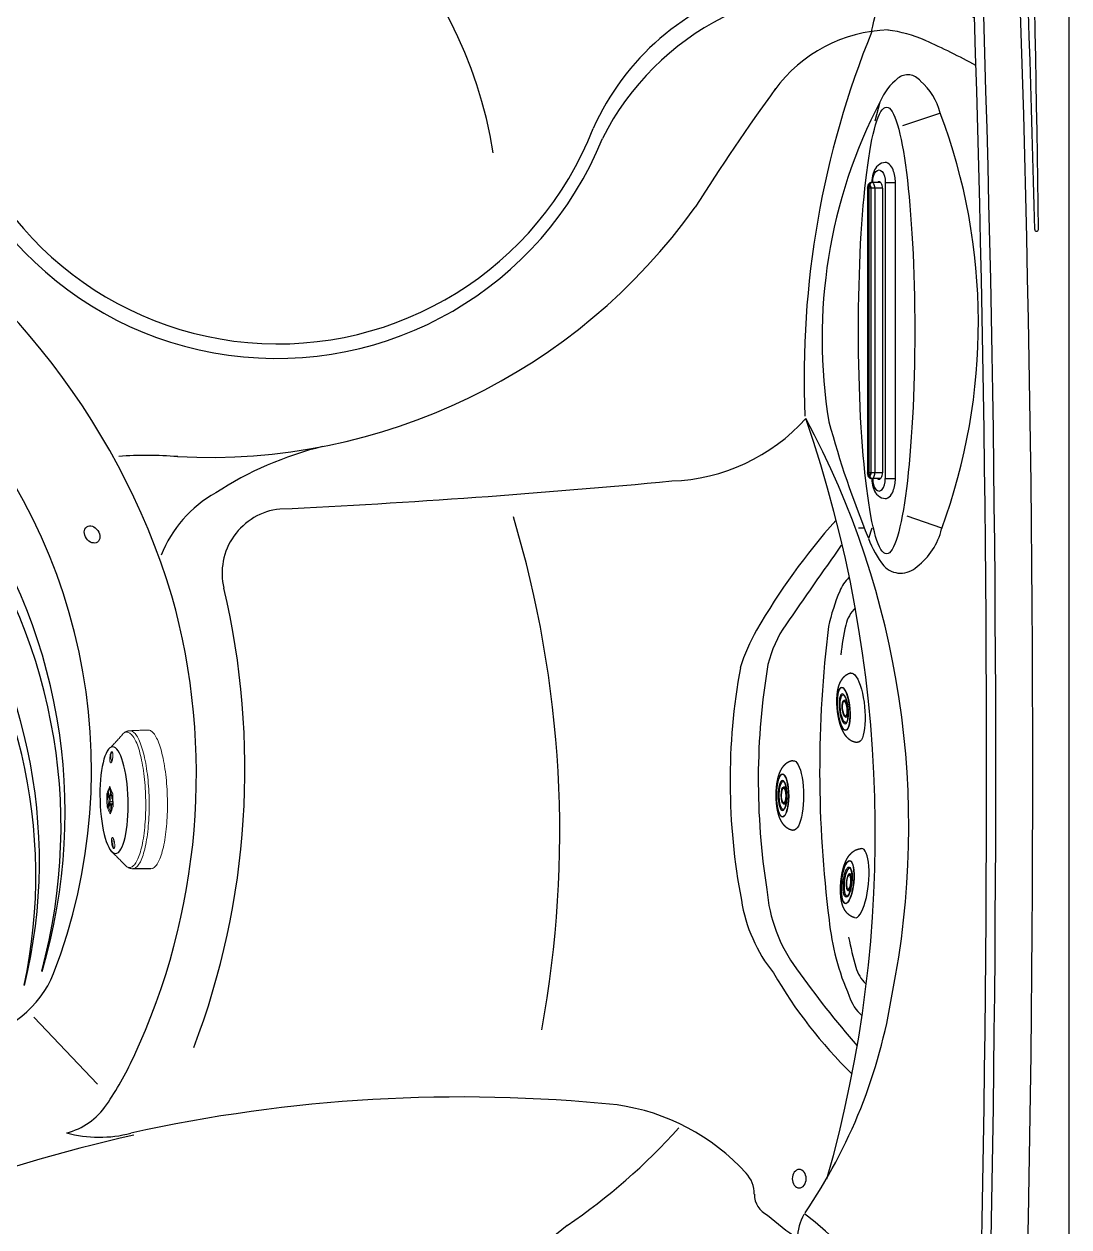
# Model space of a CAD drawing. Header units: inches. Extents: x 0 to 84, y -22 to 124.
# Drawn here: x 55.76 to 84, y 29.54 to 62.06 of the extents above; entities that cross this region are included whole.
import ezdxf

# ---------------------------------------------------------------- set-up
doc = ezdxf.new("R2010")
doc.units = ezdxf.units.IN
doc.header["$MEASUREMENT"] = 0
doc.layers.add('1', color=4, linetype='Continuous')
doc.layers.add('DIM', color=3, linetype='Continuous')

# ---------------------------------------------------------------- blocks, each defined once
blk = doc.blocks.new('MINIJET')
at = {"layer": '1', "color": 3}
for p, q in [((0.268, 0.23), (0.202, 0.23)), ((0.268, -0.23), (0.202, -0.23))]:
    blk.add_line(p, q, dxfattribs=at)
at = {"layer": '1', "color": 3, "extrusion": (2.34069e-18, 2.77556e-17, -1)}
for centre, major_axis, start_param, end_param in [((0, 0), (0, 0.94), 3.096514, 6.328264), ((0.297, 0), (0, 0.58), 1.213768, 7.496953), ((0.278, 0), (0, 0.379), 6.174551, 9.533412), ((0.268, 0), (0, 0.2), 1.213768, 7.496953)]:
    blk.add_ellipse(centre, major_axis=major_axis, ratio=0.28756, start_param=start_param, end_param=end_param, dxfattribs=at)
at = {"layer": '1', "color": 3, "extrusion": (2.34069e-18, -2.77556e-17, -1)}
for centre, major_axis, start_param, end_param in [((0.297, 0), (0, 0.58), 4.355360367553331, 10.63854567473292), ((0.268, 0), (0, 0.23), 1.213768, 7.496953)]:
    blk.add_ellipse(centre, major_axis=major_axis, ratio=0.28756, start_param=start_param, end_param=end_param, dxfattribs=at)
at = {"layer": '1', "color": 3, "extrusion": (2.34069e-18, -8.32667e-17, -1)}
blk.add_ellipse((0.297, 0), major_axis=(0, 0.407), ratio=0.28756, start_param=4.355360367553329, end_param=10.63854567473291, dxfattribs=at)
at = {"layer": '1', "color": 3}
for points, knots in [([(0.012, -0.939), (0.047, -0.932), (0.079, -0.923), (0.11, -0.911), (0.138, -0.898), (0.169, -0.881), (0.196, -0.862), (0.221, -0.843), (0.243, -0.824), (0.269, -0.796), (0.292, -0.769), (0.312, -0.742), (0.329, -0.716), (0.351, -0.678), (0.369, -0.64), (0.385, -0.602), (0.399, -0.565), (0.411, -0.527), (0.428, -0.467), (0.441, -0.406), (0.453, -0.343), (0.462, -0.279), (0.469, -0.213), (0.474, -0.162), (0.477, -0.11), (0.478, -0.057), (0.479, -0.005), (0.479, 0.048), (0.476, 0.111), (0.473, 0.174), (0.467, 0.236), (0.46, 0.297), (0.452, 0.348), (0.443, 0.399), (0.432, 0.448), (0.42, 0.496), (0.406, 0.543), (0.389, 0.593), (0.368, 0.642), (0.343, 0.692), (0.32, 0.73), (0.293, 0.768), (0.259, 0.807), (0.228, 0.837), (0.19, 0.867), (0.157, 0.888), (0.12, 0.907), (0.078, 0.923), (0.033, 0.935), (0.012, 0.939)], [1.258846, 1.258846, 1.28405, 1.309253, 1.334457, 1.359661, 1.389764, 1.419868, 1.449972, 1.480075, 1.522807, 1.565539, 1.60827, 1.651002, 1.715116, 1.779231, 1.843346, 1.90746, 1.971575, 2.071337, 2.171099, 2.270861, 2.370623, 2.470385, 2.54716, 2.623934, 2.700709, 2.777484, 2.854259, 2.947334, 3.040409, 3.133485, 3.22656, 3.306164, 3.385768, 3.465372, 3.544977, 3.624581, 3.7092, 3.79382, 3.87844, 3.94015, 4.001861, 4.063571, 4.110156, 4.15674, 4.191384, 4.226028, 4.260673, 4.295317, 4.310282, 4.310282]), ([(0.266, -0.377), (0.262, -0.375), (0.256, -0.369), (0.25, -0.361), (0.242, -0.35), (0.235, -0.335), (0.226, -0.316), (0.218, -0.293), (0.211, -0.268), (0.204, -0.238), (0.197, -0.205), (0.192, -0.17), (0.188, -0.132), (0.184, -0.092), (0.182, -0.052), (0.181, -0.01), (0.181, 0.031), (0.183, 0.073), (0.186, 0.113), (0.19, 0.152), (0.195, 0.189), (0.201, 0.224), (0.208, 0.256), (0.216, 0.285), (0.224, 0.31), (0.233, 0.332), (0.242, 0.349), (0.25, 0.361), (0.257, 0.37), (0.263, 0.375), (0.266, 0.377)], [5.178052, 5.178052, 5.268561, 5.359069, 5.444224, 5.529379, 5.614534, 5.70861, 5.802687, 5.896764, 5.997577, 6.09839, 6.199203, 6.302796, 6.406388, 6.50998, 6.614493, 6.719006, 6.823518, 6.927955, 7.032392, 7.136828, 7.2401, 7.343372, 7.446644, 7.546427, 7.646211, 7.745995, 7.837037, 7.928079, 8.019121, 8.102376, 8.102376])]:
    blk.add_open_spline(points, degree=1, knots=knots, dxfattribs=at)
blk = doc.blocks.new('WATERFALL')
at = {"layer": '1'}
for p, q in [((4, 0), (-4, 0)), ((-4, -0.396), (-3.999, -0.638)), ((-4, -0.632), (-3.999, -0.658)), ((-3.85, -0.351), (3.85, -0.351)), ((4, -0.396), (3.999, -0.638)), ((4, -0.632), (3.999, -0.658))]:
    blk.add_line(p, q, dxfattribs=at)
at = {"layer": '1', "color": 3, "linetype": 'Continuous'}
for p, q in [((-4, -0.273), (-4, 0)), ((4, -0.273), (4, 0.001)), ((-4, -0.273), (4, -0.273)), ((-3.85, -0.556), (3.85, -0.556)), ((-3.85, -0.556), (-3.85, -0.758)), ((3.85, -0.351), (3.85, -0.556)), ((3.85, -0.556), (3.85, -0.758)), ((-3.925, -0.695), (-3.925, -0.711)), ((-3.9, -0.695), (-3.9, -0.679)), ((3.85, -0.658), (-3.85, -0.658)), ((-3.85, -0.663), (3.85, -0.663)), ((-3.85, -0.718), (3.85, -0.718)), ((-3.85, -0.748), (3.85, -0.748)), ((3.9, -0.695), (3.9, -0.679)), ((3.925, -0.695), (3.925, -0.711))]:
    blk.add_line(p, q, dxfattribs=at)
at = {"layer": '1', "color": 3}
blk.add_line((-3.85, -0.351), (-3.85, -0.556), dxfattribs=at)
at = {"layer": '1', "linetype": 'Continuous'}
blk.add_line((-3.85, -0.758), (3.85, -0.758), dxfattribs=at)
at = {"layer": '1'}
for centre, radius, start, end in [((-4.005, -0.96), 0.96, 89.7026, 110.5473), ((4.005, -0.96), 0.96, 69.4527, 90.2974), ((-4.38, -0.276), 0.162, 137.3529, 196.1624), ((-4.219, -0.258), 0.323, 191.3089, 230.2531), ((-4.199, -0.443), 0.408, 110.5473, 137.3529), ((4.199, -0.443), 0.408, 42.6471, 69.4527), ((4.219, -0.258), 0.323, 309.7469, 348.6911), ((4.38, -0.276), 0.162, 343.8376, 42.6471), ((-4.094, -0.107), 0.519, 230.3167, 253.2943), ((-4.004, 0.171), 0.811, 252.8804, 270.2955), ((-3.91, -0.443), 0.11, 169.5931, 190.5464), ((-3.943, -0.453), 0.0809, 117.1348, 158.7066), ((-3.958, -0.443), 0.0631, 198.2934, 228.5703), ((-3.859, -0.606), 0.255, 87.9371, 118.1535), ((3.859, -0.606), 0.255, 61.8465, 92.0629), ((3.943, -0.453), 0.0809, 21.2934, 62.8652), ((3.95, -0.633), 0.0493, 354.0691, 39.2593), ((3.958, -0.443), 0.0631, 311.4297, 341.7066), ((4.004, 0.171), 0.811, 269.7045, 287.1196), ((3.91, -0.443), 0.11, 349.4536, 10.4069), ((4.094, -0.107), 0.519, 286.7057, 309.6833), ((-3.917, -0.652), 0.0826, 185.5312, 225.4143), ((-3.858, -0.593), 0.166, 225.4143, 272.815), ((3.858, -0.593), 0.166, 267.185, 314.5857), ((3.917, -0.652), 0.0826, 314.5857, 354.4688)]:
    blk.add_arc(centre, radius, start, end, dxfattribs=at)
at = {"layer": '1', "color": 3, "linetype": 'Continuous'}
for centre, radius, start, end in [((-3.95, -0.633), 0.0493, 140.7407, 185.9309), ((-3.933, -0.626), 0.0679, 190.5036, 252.9656), ((-3.93, -0.649), 0.0751, 119.3743, 140.7407), ((-3.86, -0.775), 0.22, 87.5101, 119.3743), ((3.86, -0.775), 0.22, 60.6257, 92.4899), ((3.933, -0.626), 0.0679, 287.0344, 349.4964), ((3.93, -0.649), 0.0751, 39.2593, 60.6257), ((-3.922, -0.59), 0.105, 252.9656, 268.2617), ((-3.893, -0.7), 0.0319, 125.8154, 171.1791), ((-3.906, -0.711), 0.0194, 179.0129, 218.493), ((-3.881, -0.691), 0.0512, 218.493, 247.8988), ((-3.872, -0.73), 0.0693, 108.3606, 125.8154), ((-3.883, -0.693), 0.0165, 186.2572, 229.3653), ((-3.851, -0.619), 0.13, 247.8988, 270.493), ((-3.876, -0.7), 0.0321, 119.8351, 135.4578), ((-3.861, -0.667), 0.0505, 229.3653, 264.7528), ((-3.847, -0.805), 0.148, 91.2486, 108.3606), ((-3.867, -0.717), 0.0511, 107.1562, 119.8351), ((-3.85, -0.77), 0.106, 89.5501, 107.1562), ((-3.814, -0.15), 0.57, 264.7528, 266.3621), ((-3.814, -0.15), 0.57, 264.7528, 266.3621), ((3.847, -0.805), 0.148, 71.6394, 88.7514), ((3.85, -0.77), 0.106, 72.8438, 90.4499), ((3.814, -0.15), 0.57, 273.6379, 275.2472), ((3.851, -0.619), 0.13, 269.507, 292.1012), ((3.861, -0.667), 0.0505, 275.2472, 310.6347), ((3.867, -0.717), 0.0511, 60.1649, 72.8438), ((3.876, -0.7), 0.0321, 44.5422, 60.1649), ((3.872, -0.73), 0.0693, 54.1846, 71.6394), ((3.883, -0.693), 0.0165, 310.6347, 353.7428), ((3.92, -0.673), 0.0225, 207.2341, 269.8666), ((3.881, -0.691), 0.0512, 292.1012, 321.507), ((3.893, -0.7), 0.0319, 8.8209, 54.1846), ((3.906, -0.711), 0.0194, 321.507, 0.9871), ((3.922, -0.59), 0.105, 271.7383, 287.0344)]:
    blk.add_arc(centre, radius, start, end, dxfattribs=at)
at = {"layer": '1', "color": 3, "linetype": 'Continuous', "extrusion": (0, 0, -1)}
blk.add_ellipse((-4, -0.443), major_axis=(0.34, 0), ratio=0.499996, start_param=1.570796, end_param=4.712389, dxfattribs=at)
at = {"layer": '1', "color": 3, "linetype": 'Continuous'}
blk.add_ellipse((4, -0.443), major_axis=(-0.34, 0), ratio=0.499996, start_param=1.570796, end_param=4.712389, dxfattribs=at)
blk = doc.blocks.new('30173')
at = {"layer": '1', "linetype": 'Continuous', "lineweight": 15}
for p, q in [((1.47, 0.072), (1.487, 0.036)), ((1.495, 0.034), (1.484, 0.034)), ((1.485, 0.028), (1.547, 0.028)), ((1.503, 0.022), (1.489, -0.008)), ((1.566, 0.022), (1.503, 0.022)), ((1.534, 0.067), (1.51, 0.067)), ((1.513, 0.091), (1.513, 0.175)), ((1.531, 0.175), (1.531, 0.091)), ((1.597, 0.104), (1.537, 0.257)), ((1.542, 0.271), (1.56, 0.271)), ((1.566, 0.022), (1.552, -0.008)), ((1.558, 0.036), (1.575, 0.075)), ((1.585, 0.015), (1.566, -0.028)), ((1.597, 0.104), (1.626, 0.104)), ((1.604, 0.052), (1.633, 0.052)), ((1.604, -0.22), (1.604, 0.052)), ((1.479, -0.028), (1.47, -0.008)), ((1.47, -0.161), (1.479, -0.14)), ((1.487, -0.204), (1.471, -0.24)), ((1.484, -0.202), (1.495, -0.202)), ((1.547, -0.196), (1.485, -0.196)), ((1.552, -0.008), (1.489, -0.008)), ((1.503, -0.19), (1.489, -0.16)), ((1.489, -0.16), (1.552, -0.16)), ((1.503, -0.19), (1.566, -0.19)), ((1.51, -0.236), (1.534, -0.236)), ((1.513, -0.344), (1.513, -0.26)), ((1.531, -0.26), (1.531, -0.344)), ((1.537, -0.425), (1.597, -0.271)), ((1.552, -0.16), (1.566, -0.19)), ((1.575, -0.243), (1.558, -0.204)), ((1.566, -0.14), (1.585, -0.183)), ((1.597, -0.271), (1.626, -0.271)), ((1.604, -0.22), (1.633, -0.22)), ((1.56, -0.439), (1.542, -0.439))]:
    blk.add_line(p, q, dxfattribs=at)
at = {"layer": '1'}
blk.add_line((0.485, -1.959), (0.976, -1.95), dxfattribs=at)
at = {"layer": '1', "linetype": 'Continuous', "lineweight": 15, "flags": 128}
for points in [[(0, -0.084), (0, 0), (0.001, 0.084), (0.004, 0.168), (0.007, 0.251), (0.012, 0.333), (0.017, 0.415), (0.023, 0.495), (0.03, 0.575), (0.039, 0.653), (0.048, 0.729), (0.057, 0.804), (0.068, 0.878), (0.08, 0.949), (0.092, 1.018), (0.105, 1.085), (0.119, 1.15), (0.134, 1.212), (0.149, 1.271), (0.166, 1.328), (0.182, 1.382), (0.2, 1.433), (0.217, 1.481), (0.236, 1.525), (0.255, 1.567), (0.274, 1.605), (0.294, 1.64), (0.314, 1.671), (0.335, 1.699), (0.356, 1.723), (0.377, 1.744), (0.398, 1.761), (0.42, 1.774), (0.441, 1.783), (0.463, 1.789), (0.485, 1.791), (0.487, 1.791)], [(0.976, -1.95), (0.954, -1.948), (0.932, -1.943), (0.911, -1.933), (0.889, -1.92), (0.868, -1.903), (0.847, -1.882), (0.826, -1.858), (0.805, -1.83), (0.785, -1.798), (0.765, -1.763), (0.746, -1.724), (0.727, -1.682), (0.708, -1.637), (0.69, -1.589), (0.673, -1.538), (0.656, -1.483), (0.64, -1.426), (0.625, -1.366), (0.61, -1.303), (0.596, -1.238), (0.583, -1.171), (0.571, -1.101), (0.559, -1.029), (0.549, -0.956), (0.539, -0.88), (0.53, -0.803), (0.522, -0.725), (0.515, -0.645), (0.509, -0.564), (0.504, -0.482), (0.5, -0.399), (0.497, -0.316), (0.494, -0.232), (0.493, -0.147), (0.493, -0.063), (0.494, 0.021), (0.495, 0.105), (0.498, 0.189), (0.502, 0.272), (0.506, 0.355), (0.512, 0.436), (0.519, 0.517), (0.526, 0.596), (0.535, 0.674), (0.544, 0.75), (0.554, 0.825), (0.565, 0.897), (0.577, 0.968), (0.59, 1.037), (0.603, 1.103), (0.617, 1.167), (0.632, 1.228), (0.648, 1.287), (0.665, 1.342), (0.682, 1.395), (0.699, 1.445), (0.717, 1.492), (0.736, 1.536), (0.755, 1.576), (0.775, 1.613), (0.795, 1.646), (0.815, 1.676), (0.836, 1.702), (0.857, 1.725), (0.878, 1.744), (0.9, 1.759), (0.921, 1.77), (0.943, 1.778), (0.965, 1.782), (0.978, 1.782)], [(1.144, -1.884), (1.143, -1.885), (1.121, -1.898), (1.1, -1.907), (1.078, -1.912), (1.057, -1.914), (1.035, -1.911), (1.014, -1.905), (0.992, -1.895), (0.971, -1.882), (0.95, -1.865), (0.929, -1.843), (0.909, -1.819), (0.888, -1.791), (0.868, -1.759), (0.849, -1.723), (0.83, -1.685), (0.811, -1.643), (0.793, -1.598), (0.776, -1.549), (0.759, -1.498), (0.742, -1.443), (0.727, -1.386), (0.712, -1.326), (0.697, -1.264), (0.684, -1.199), (0.671, -1.132), (0.659, -1.063), (0.648, -0.991), (0.638, -0.918), (0.628, -0.843), (0.62, -0.766), (0.612, -0.688), (0.606, -0.609), (0.6, -0.529), (0.595, -0.448), (0.591, -0.366), (0.589, -0.283), (0.587, -0.2), (0.586, -0.117), (0.586, -0.034), (0.587, 0.05), (0.589, 0.133), (0.592, 0.215), (0.596, 0.297), (0.601, 0.378), (0.607, 0.458), (0.614, 0.537), (0.622, 0.615), (0.63, 0.691), (0.64, 0.766), (0.65, 0.838), (0.662, 0.909), (0.674, 0.978), (0.687, 1.045), (0.7, 1.109), (0.715, 1.171), (0.73, 1.231), (0.746, 1.287), (0.762, 1.341), (0.779, 1.392), (0.797, 1.439), (0.815, 1.484), (0.834, 1.525), (0.853, 1.563), (0.873, 1.598), (0.893, 1.629), (0.913, 1.656), (0.934, 1.68), (0.955, 1.7), (0.976, 1.717), (0.997, 1.73), (1.018, 1.739), (1.04, 1.744), (1.062, 1.746), (1.062, 1.746)], [(1.502, 1.076), (1.502, 1.1), (1.5, 1.123), (1.498, 1.146), (1.494, 1.166), (1.49, 1.184), (1.485, 1.199), (1.48, 1.211), (1.474, 1.22), (1.468, 1.225), (1.468, 1.225)], [(1.487, 0.036), (1.488, 0.037), (1.489, 0.037), (1.49, 0.037), (1.491, 0.037), (1.492, 0.037), (1.493, 0.036), (1.494, 0.035), (1.495, 0.034)], [(1.495, 0.034), (1.497, 0.031), (1.5, 0.03), (1.502, 0.032), (1.505, 0.035), (1.507, 0.041), (1.508, 0.049), (1.51, 0.058), (1.51, 0.067)], [(1.534, 0.067), (1.535, 0.058), (1.536, 0.049), (1.538, 0.041), (1.54, 0.035), (1.542, 0.032), (1.545, 0.03), (1.547, 0.031), (1.55, 0.034)], [(1.575, 0.075), (1.577, 0.087), (1.579, 0.097), (1.582, 0.104), (1.586, 0.107), (1.589, 0.107), (1.592, 0.103), (1.595, 0.095), (1.597, 0.085), (1.599, 0.073), (1.599, 0.059), (1.598, 0.046), (1.597, 0.035), (1.594, 0.025), (1.592, 0.018), (1.588, 0.015), (1.585, 0.015)], [(0.487, -1.959), (0.485, -1.959), (0.463, -1.957), (0.441, -1.952), (0.42, -1.942), (0.398, -1.929), (0.377, -1.912), (0.356, -1.892), (0.335, -1.867), (0.314, -1.84), (0.294, -1.808), (0.274, -1.773), (0.255, -1.735), (0.236, -1.694), (0.217, -1.649), (0.2, -1.601), (0.182, -1.55), (0.166, -1.496), (0.149, -1.439), (0.134, -1.38), (0.119, -1.318), (0.105, -1.253), (0.092, -1.186), (0.08, -1.117), (0.068, -1.046), (0.057, -0.973), (0.048, -0.898), (0.039, -0.821), (0.03, -0.743), (0.023, -0.664), (0.017, -0.583), (0.012, -0.501), (0.007, -0.419), (0.004, -0.336), (0.001, -0.252), (0, -0.168), (0, -0.084)], [(1.495, -0.202), (1.494, -0.203), (1.493, -0.204), (1.492, -0.205), (1.491, -0.206), (1.49, -0.206), (1.489, -0.205), (1.488, -0.205), (1.487, -0.204)], [(1.51, -0.236), (1.51, -0.226), (1.508, -0.217), (1.507, -0.21), (1.505, -0.204), (1.502, -0.2), (1.5, -0.198), (1.497, -0.199), (1.495, -0.202)], [(1.55, -0.202), (1.547, -0.199), (1.545, -0.198), (1.542, -0.2), (1.54, -0.204), (1.538, -0.21), (1.536, -0.217), (1.535, -0.226), (1.534, -0.236)], [(1.558, -0.204), (1.557, -0.205), (1.556, -0.205), (1.555, -0.206), (1.554, -0.206), (1.553, -0.205), (1.552, -0.204), (1.551, -0.203), (1.55, -0.202)], [(1.585, -0.183), (1.588, -0.183), (1.592, -0.186), (1.594, -0.193), (1.597, -0.203), (1.598, -0.215), (1.599, -0.228), (1.599, -0.241), (1.597, -0.253), (1.595, -0.263), (1.592, -0.271), (1.589, -0.275), (1.586, -0.275), (1.582, -0.272), (1.579, -0.265), (1.577, -0.255), (1.575, -0.243)], [(1.511, -0.359), (1.511, -0.355), (1.513, -0.344)], [(1.467, -1.393), (1.471, -1.391), (1.477, -1.384), (1.483, -1.374), (1.488, -1.36), (1.492, -1.344), (1.496, -1.324), (1.499, -1.303), (1.501, -1.28), (1.502, -1.256), (1.502, -1.232), (1.501, -1.208), (1.499, -1.185), (1.496, -1.164), (1.492, -1.145), (1.488, -1.128), (1.484, -1.118)]]:
    blk.add_lwpolyline(points, dxfattribs=at)
at = {"layer": '1', "linetype": 'Continuous', "lineweight": 15}
for centre, radius, start, end in [((1.13, 1.064), 0.372, 341.9568, 1.7889), ((1.413, 0.209), 0.122, 358.3687, 15.1252), ((1.448, 0.057), 0.156, 358.2844, 17.5689), ((1.576, -0.018), 0.0979, 185.8637, 195.5978), ((1.576, -0.15), 0.0979, 164.4022, 174.1363), ((1.319, -0.084), 0.167, 346.1639, 13.8361), ((1.645, -0.232), 0.134, 181.5703, 191.9403), ((1.4, -0.232), 0.134, 348.0597, 358.4297), ((1.468, -0.15), 0.0979, 5.8634, 15.5998), ((1.448, -0.224), 0.156, 342.4311, 1.7156), ((1.389, -0.374), 0.145, 346.22, 12.0788)]:
    blk.add_arc(centre, radius, start, end, dxfattribs=at)
at = {"layer": '1'}
blk.add_ellipse((1.441, -0.085), major_axis=(0.01, 1.443), ratio=0.263487, dxfattribs=at)
at = {"layer": '1', "linetype": 'Continuous', "lineweight": 15}
for points, degree in [([(0.978, 1.782), (0.487, 1.791)], 1), ([(1.492, 1.349), (1.14, 1.721)], 1), ([(1.47, -0.22), (1.471, -0.129), (1.471, -0.038), (1.47, 0.052)], 3), ([(1.477, 0.104), (1.5, 0.16), (1.522, 0.216), (1.542, 0.271)], 3), ([(1.478, 0.03), (1.499, 0.03)], 1), ([(1.499, 0.03), (1.545, 0.03)], 1), ([(1.513, 0.172), (1.513, 0.175)], 1), ([(1.513, 0.091), (1.513, 0.095)], 1), ([(1.514, 0.095), (1.514, 0.172)], 1), ([(1.558, 0.032), (1.573, 0.066)], 1), ([(1.56, 0.271), (1.583, 0.216), (1.605, 0.16), (1.626, 0.104)], 3), ([(1.633, 0.052), (1.634, -0.038), (1.634, -0.129), (1.633, -0.22)], 3), ([(1.476, -0.018), (1.47, -0.003)], 1), ([(1.47, -0.165), (1.476, -0.15)], 1), ([(1.542, -0.439), (1.522, -0.383), (1.5, -0.327), (1.477, -0.271)], 3), ([(1.499, -0.198), (1.478, -0.198)], 1), ([(1.548, -0.044), (1.526, -0.044), (1.504, -0.044), (1.482, -0.044)], 3), ([(1.482, -0.124), (1.504, -0.124), (1.526, -0.124), (1.548, -0.124)], 3), ([(1.545, -0.198), (1.499, -0.198)], 1), ([(1.513, -0.263), (1.513, -0.26)], 1), ([(1.514, -0.34), (1.514, -0.263)], 1), ([(1.573, -0.234), (1.558, -0.201)], 1), ([(1.626, -0.271), (1.605, -0.327), (1.583, -0.383), (1.56, -0.439)], 3), ([(1.513, -0.344), (1.513, -0.34)], 1), ([(1.144, -1.884), (1.531, -1.476)], 1)]:
    blk.add_open_spline(points, degree=degree, dxfattribs=at)
for points, knots in [([(1.14, 1.721), (1.138, 1.722), (1.129, 1.73), (1.11, 1.742), (1.084, 1.757), (1.058, 1.768), (1.03, 1.776), (1.004, 1.781), (0.986, 1.782), (0.978, 1.782)], [0, 0, 0, 0, 0.035998, 0.213145, 0.383097, 0.547115, 0.706992, 0.864733, 1, 1, 1, 1]), ([(1.508, 0.926), (1.505, 0.926), (1.502, 0.927), (1.497, 0.931), (1.494, 0.934), (1.489, 0.941), (1.486, 0.946), (1.48, 0.957), (1.478, 0.963), (1.473, 0.977), (1.47, 0.984), (1.465, 1.001), (1.463, 1.01), (1.459, 1.028), (1.457, 1.037), (1.454, 1.056), (1.453, 1.066), (1.451, 1.086), (1.45, 1.095), (1.449, 1.115), (1.448, 1.124), (1.448, 1.142), (1.448, 1.151), (1.449, 1.167), (1.45, 1.175), (1.452, 1.189), (1.453, 1.195), (1.456, 1.206), (1.458, 1.211), (1.462, 1.218), (1.464, 1.221), (1.469, 1.225), (1.471, 1.226), (1.476, 1.226), (1.479, 1.225), (1.484, 1.221), (1.487, 1.218), (1.493, 1.211), (1.495, 1.206), (1.501, 1.195), (1.504, 1.189), (1.509, 1.175), (1.511, 1.167), (1.516, 1.151), (1.518, 1.142), (1.522, 1.124), (1.524, 1.115), (1.527, 1.095), (1.528, 1.086), (1.531, 1.066), (1.531, 1.056), (1.533, 1.037), (1.533, 1.028), (1.533, 1.01), (1.533, 1.001), (1.532, 0.985), (1.531, 0.977), (1.529, 0.963), (1.528, 0.957), (1.525, 0.946), (1.523, 0.941), (1.519, 0.934), (1.517, 0.931), (1.513, 0.927), (1.51, 0.926), (1.508, 0.926)], [0, 0, 0, 0, 0.03125, 0.03125, 0.0625, 0.0625, 0.09375, 0.09375, 0.125, 0.125, 0.15625, 0.15625, 0.1875, 0.1875, 0.21875, 0.21875, 0.25, 0.25, 0.28125, 0.28125, 0.3125, 0.3125, 0.34375, 0.34375, 0.375, 0.375, 0.40625, 0.40625, 0.4375, 0.4375, 0.46875, 0.46875, 0.5, 0.5, 0.53125, 0.53125, 0.5625, 0.5625, 0.59375, 0.59375, 0.625, 0.625, 0.65625, 0.65625, 0.6875, 0.6875, 0.71875, 0.71875, 0.75, 0.75, 0.78125, 0.78125, 0.8125, 0.8125, 0.84375, 0.84375, 0.875, 0.875, 0.90625, 0.90625, 0.9375, 0.9375, 0.96875, 0.96875, 1, 1, 1, 1]), ([(1.468, 0.028), (1.472, 0.028), (1.477, 0.029), (1.482, 0.032), (1.483, 0.033), (1.485, 0.034), (1.486, 0.035), (1.487, 0.036)], [0, 0, 0, 0, 0.5, 0.5, 0.75, 0.75, 1, 1, 1, 1]), ([(1.47, 0.052), (1.47, 0.058), (1.47, 0.063), (1.47, 0.073), (1.471, 0.077), (1.472, 0.086), (1.473, 0.091), (1.475, 0.098), (1.476, 0.101), (1.477, 0.104)], [0, 0, 0, 0, 0.25, 0.25, 0.5, 0.5, 0.75, 0.75, 1, 1, 1, 1]), ([(1.47, 0.02), (1.47, 0.021), (1.471, 0.023), (1.475, 0.026), (1.48, 0.027), (1.483, 0.028), (1.485, 0.028)], [0, 0, 0, 0, 0.18572, 0.492194, 0.811523, 1, 1, 1, 1]), ([(1.489, -0.008), (1.487, -0.008), (1.483, -0.008), (1.478, -0.004), (1.473, 0.001), (1.47, 0.005), (1.47, 0.008), (1.47, 0.008)], [0, 0, 0, 0, 0.227682, 0.454689, 0.698686, 0.960268, 1, 1, 1, 1]), ([(1.503, 0.022), (1.501, 0.022), (1.497, 0.023), (1.491, 0.025), (1.486, 0.027), (1.485, 0.028), (1.485, 0.028)], [0, 0, 0, 0, 0.315976, 0.631156, 0.966365, 1, 1, 1, 1]), ([(1.51, 0.067), (1.51, 0.069), (1.51, 0.072), (1.511, 0.076), (1.511, 0.08), (1.512, 0.084), (1.512, 0.088), (1.513, 0.09), (1.513, 0.091)], [0, 0, 0, 0, 0.169258, 0.3354152, 0.5, 0.6645848, 0.830742, 1, 1, 1, 1]), ([(1.513, 0.175), (1.512, 0.18), (1.511, 0.185), (1.511, 0.191), (1.511, 0.191)], [0, 0, 0, 0, 0.900557, 1, 1, 1, 1]), ([(1.513, 0.103), (1.517, 0.103), (1.522, 0.102), (1.527, 0.099), (1.528, 0.098), (1.53, 0.095), (1.531, 0.093), (1.531, 0.091)], [0, 0, 0, 0, 0.5, 0.5, 0.75, 0.75, 1, 1, 1, 1]), ([(1.534, 0.206), (1.534, 0.204), (1.534, 0.202), (1.534, 0.198), (1.534, 0.193), (1.533, 0.188), (1.533, 0.182), (1.532, 0.177), (1.531, 0.175)], [0, 0, 0, 0, 0.126067, 0.250804, 0.375192, 0.500221, 0.747956, 1, 1, 1, 1]), ([(1.531, 0.091), (1.532, 0.09), (1.532, 0.088), (1.533, 0.084), (1.533, 0.08), (1.534, 0.076), (1.534, 0.072), (1.534, 0.069), (1.534, 0.067)], [0, 0, 0, 0, 0.169258, 0.335415, 0.5, 0.664585, 0.830742, 1, 1, 1, 1]), ([(1.542, 0.271), (1.543, 0.275), (1.545, 0.277), (1.547, 0.281), (1.549, 0.282), (1.552, 0.282), (1.554, 0.281), (1.557, 0.277), (1.558, 0.275), (1.56, 0.271)], [0, 0, 0, 0, 0.25, 0.25, 0.5, 0.5, 0.75, 0.75, 1, 1, 1, 1]), ([(1.558, 0.036), (1.558, 0.035), (1.558, 0.035), (1.559, 0.034), (1.558, 0.033), (1.558, 0.032), (1.557, 0.03), (1.555, 0.029), (1.551, 0.028), (1.549, 0.028), (1.547, 0.028)], [0, 0, 0, 0, 0.113731, 0.22304, 0.328558, 0.430988, 0.531096, 0.683879, 0.839376, 1, 1, 1, 1]), ([(1.55, 0.034), (1.55, 0.034), (1.551, 0.035), (1.552, 0.036), (1.553, 0.037), (1.554, 0.037), (1.556, 0.037), (1.557, 0.036), (1.558, 0.036)], [0, 0, 0, 0, 0.126014, 0.250796, 0.375227, 0.500199, 0.747946, 1, 1, 1, 1]), ([(1.585, 0.015), (1.584, 0.015), (1.583, 0.016), (1.581, 0.017), (1.58, 0.018), (1.577, 0.02), (1.575, 0.021), (1.57, 0.022), (1.568, 0.022), (1.566, 0.022)], [0, 0, 0, 0, 0.25, 0.25, 0.5, 0.5, 0.75, 0.75, 1, 1, 1, 1]), ([(1.573, 0.066), (1.574, 0.067), (1.575, 0.07), (1.575, 0.074), (1.575, 0.075)], [0, 0, 0, 0, 0.525356, 1, 1, 1, 1]), ([(1.626, 0.104), (1.627, 0.101), (1.628, 0.098), (1.629, 0.091), (1.63, 0.086), (1.631, 0.077), (1.632, 0.073), (1.633, 0.063), (1.633, 0.058), (1.633, 0.052)], [0, 0, 0, 0, 0.25, 0.25, 0.5, 0.5, 0.75, 0.75, 1, 1, 1, 1]), ([(1.487, -0.204), (1.486, -0.203), (1.485, -0.203), (1.483, -0.201), (1.482, -0.2), (1.477, -0.197), (1.472, -0.196), (1.468, -0.196)], [0, 0, 0, 0, 0.25, 0.25, 0.5, 0.5, 1, 1, 1, 1]), ([(1.47, -0.176), (1.47, -0.175), (1.471, -0.172), (1.474, -0.167), (1.479, -0.163), (1.485, -0.16), (1.488, -0.16), (1.489, -0.16)], [0, 0, 0, 0, 0.126492, 0.35859, 0.610372, 0.869245, 1, 1, 1, 1]), ([(1.485, -0.196), (1.483, -0.196), (1.479, -0.195), (1.474, -0.193), (1.471, -0.191), (1.47, -0.189), (1.47, -0.188)], [0, 0, 0, 0, 0.297693, 0.594826, 0.905923, 1, 1, 1, 1]), ([(1.477, -0.271), (1.476, -0.269), (1.475, -0.265), (1.473, -0.258), (1.472, -0.254), (1.471, -0.245), (1.47, -0.24), (1.47, -0.23), (1.47, -0.225), (1.47, -0.22)], [0, 0, 0, 0, 0.25, 0.25, 0.5, 0.5, 0.75, 0.75, 1, 1, 1, 1]), ([(1.479, -0.028), (1.479, -0.025), (1.478, -0.022), (1.477, -0.019), (1.476, -0.018)], [0, 0, 0, 0, 0.719813, 1, 1, 1, 1]), ([(1.476, -0.15), (1.476, -0.15), (1.478, -0.147), (1.478, -0.144), (1.479, -0.141), (1.479, -0.14)], [0, 0, 0, 0, 0.108112, 0.829346, 1, 1, 1, 1]), ([(1.486, -0.196), (1.486, -0.196), (1.488, -0.194), (1.492, -0.192), (1.498, -0.191), (1.502, -0.19), (1.503, -0.19)], [0, 0, 0, 0, 0.050996, 0.417182, 0.79591, 1, 1, 1, 1]), ([(1.531, -0.26), (1.531, -0.261), (1.53, -0.263), (1.528, -0.266), (1.527, -0.267), (1.524, -0.269), (1.522, -0.27), (1.517, -0.271), (1.515, -0.271), (1.513, -0.271)], [0, 0, 0, 0, 0.25, 0.25, 0.5, 0.5, 0.75, 0.75, 1, 1, 1, 1]), ([(1.548, -0.044), (1.548, -0.045), (1.547, -0.047), (1.546, -0.05), (1.545, -0.056), (1.544, -0.063), (1.544, -0.073), (1.543, -0.084), (1.544, -0.096), (1.544, -0.105), (1.546, -0.115), (1.547, -0.121), (1.548, -0.124)], [0, 0, 0, 0, 0.038942, 0.092809, 0.162876, 0.250394, 0.381265, 0.500064, 0.626384, 0.749819, 0.846252, 1, 1, 1, 1]), ([(1.547, -0.196), (1.552, -0.196), (1.555, -0.197), (1.558, -0.2), (1.558, -0.201), (1.559, -0.203), (1.558, -0.203), (1.558, -0.204)], [0, 0, 0, 0, 0.5, 0.5, 0.75, 0.75, 1, 1, 1, 1]), ([(1.562, -0.044), (1.561, -0.044), (1.559, -0.044), (1.555, -0.044), (1.552, -0.044), (1.549, -0.044), (1.548, -0.044)], [0, 0, 0, 0, 0.297468, 0.500018, 0.749966, 1, 1, 1, 1]), ([(1.548, -0.124), (1.549, -0.124), (1.552, -0.124), (1.555, -0.124), (1.558, -0.124), (1.561, -0.124), (1.562, -0.124)], [0, 0, 0, 0, 0.296721, 0.500198, 0.631472, 1, 1, 1, 1]), ([(1.552, -0.008), (1.553, -0.008), (1.554, -0.008), (1.556, -0.009), (1.558, -0.01), (1.56, -0.011), (1.562, -0.013), (1.563, -0.014), (1.564, -0.016), (1.565, -0.018), (1.565, -0.021), (1.566, -0.023), (1.566, -0.025), (1.566, -0.027), (1.566, -0.028)], [0, 0, 0, 0, 0.0813678, 0.1612017, 0.2400657, 0.3185445, 0.3972315, 0.4767156, 0.5575682, 0.6403324, 0.7255148, 0.8135802, 0.9049496, 1, 1, 1, 1]), ([(1.566, -0.14), (1.566, -0.143), (1.566, -0.145), (1.565, -0.149), (1.564, -0.151), (1.562, -0.155), (1.561, -0.157), (1.557, -0.159), (1.554, -0.16), (1.552, -0.16)], [0, 0, 0, 0, 0.25, 0.25, 0.5, 0.5, 0.75, 0.75, 1, 1, 1, 1]), ([(1.562, -0.044), (1.561, -0.049), (1.56, -0.055), (1.558, -0.069), (1.558, -0.077), (1.558, -0.088), (1.558, -0.092), (1.558, -0.099), (1.559, -0.103), (1.56, -0.113), (1.561, -0.119), (1.562, -0.124)], [0, 0, 0, 0, 0.25, 0.25, 0.5, 0.5, 0.625, 0.625, 0.75, 0.75, 1, 1, 1, 1]), ([(1.566, -0.028), (1.565, -0.029), (1.565, -0.031), (1.565, -0.035), (1.564, -0.038), (1.563, -0.041), (1.563, -0.043), (1.562, -0.044)], [0, 0, 0, 0, 0.201526, 0.400765, 0.599235, 0.798474, 1, 1, 1, 1]), ([(1.566, -0.19), (1.568, -0.19), (1.57, -0.19), (1.575, -0.189), (1.577, -0.188), (1.58, -0.187), (1.581, -0.186), (1.583, -0.184), (1.584, -0.184), (1.585, -0.183)], [0, 0, 0, 0, 0.25, 0.25, 0.5, 0.5, 0.75, 0.75, 1, 1, 1, 1]), ([(1.575, -0.243), (1.575, -0.241), (1.575, -0.238), (1.573, -0.235), (1.573, -0.234)], [0, 0, 0, 0, 0.787656, 1, 1, 1, 1]), ([(1.633, -0.22), (1.633, -0.225), (1.633, -0.23), (1.632, -0.24), (1.631, -0.245), (1.63, -0.254), (1.629, -0.258), (1.628, -0.265), (1.627, -0.269), (1.626, -0.271)], [0, 0, 0, 0, 0.25, 0.25, 0.5, 0.5, 0.75, 0.75, 1, 1, 1, 1]), ([(1.56, -0.439), (1.558, -0.442), (1.557, -0.444), (1.554, -0.448), (1.552, -0.449), (1.549, -0.449), (1.547, -0.448), (1.545, -0.444), (1.543, -0.442), (1.542, -0.439)], [0, 0, 0, 0, 0.25, 0.25, 0.5, 0.5, 0.75, 0.75, 1, 1, 1, 1]), ([(1.474, -1.394), (1.471, -1.394), (1.469, -1.393), (1.464, -1.389), (1.462, -1.386), (1.458, -1.379), (1.456, -1.374), (1.454, -1.363), (1.452, -1.357), (1.45, -1.343), (1.449, -1.336), (1.448, -1.319), (1.448, -1.31), (1.448, -1.292), (1.449, -1.283), (1.45, -1.264), (1.451, -1.254), (1.453, -1.234), (1.454, -1.225), (1.457, -1.205), (1.459, -1.196), (1.463, -1.178), (1.465, -1.169), (1.47, -1.153), (1.472, -1.145), (1.478, -1.131), (1.48, -1.125), (1.486, -1.114), (1.489, -1.109), (1.494, -1.102), (1.497, -1.099), (1.502, -1.095), (1.505, -1.094), (1.51, -1.094), (1.513, -1.095), (1.517, -1.099), (1.519, -1.102), (1.523, -1.109), (1.525, -1.114), (1.528, -1.125), (1.529, -1.131), (1.531, -1.145), (1.532, -1.153), (1.533, -1.169), (1.533, -1.178), (1.533, -1.196), (1.533, -1.205), (1.531, -1.225), (1.531, -1.234), (1.528, -1.254), (1.527, -1.264), (1.524, -1.283), (1.522, -1.292), (1.518, -1.31), (1.516, -1.319), (1.511, -1.335), (1.509, -1.343), (1.504, -1.357), (1.501, -1.363), (1.496, -1.374), (1.493, -1.379), (1.487, -1.386), (1.484, -1.389), (1.479, -1.393), (1.476, -1.394), (1.474, -1.394)], [0, 0, 0, 0, 0.03125, 0.03125, 0.0625, 0.0625, 0.09375, 0.09375, 0.125, 0.125, 0.15625, 0.15625, 0.1875, 0.1875, 0.21875, 0.21875, 0.25, 0.25, 0.28125, 0.28125, 0.3125, 0.3125, 0.34375, 0.34375, 0.375, 0.375, 0.40625, 0.40625, 0.4375, 0.4375, 0.46875, 0.46875, 0.5, 0.5, 0.53125, 0.53125, 0.5625, 0.5625, 0.59375, 0.59375, 0.625, 0.625, 0.65625, 0.65625, 0.6875, 0.6875, 0.71875, 0.71875, 0.75, 0.75, 0.78125, 0.78125, 0.8125, 0.8125, 0.84375, 0.84375, 0.875, 0.875, 0.90625, 0.90625, 0.9375, 0.9375, 0.96875, 0.96875, 1, 1, 1, 1]), ([(0.975, -1.95), (0.984, -1.95), (1.003, -1.949), (1.031, -1.944), (1.06, -1.935), (1.089, -1.923), (1.117, -1.906), (1.135, -1.894), (1.143, -1.887), (1.144, -1.886)], [0, 0, 0, 0, 0.146728, 0.303098, 0.465263, 0.635819, 0.817739, 0.99086, 1, 1, 1, 1])]:
    blk.add_open_spline(points, degree=3, knots=knots, dxfattribs=at)
blk = doc.blocks.new('2010RELAY')
at = {"layer": '1', "color": 3, "linetype": 'Continuous'}
for p, q in [((78.765, 59.447), (78.903, 59.957)), ((80.526, 59.653), (79.502, 59.306)), ((80.566, 48.432), (79.628, 48.755)), ((78.474, 48.432), (78.313, 48.432)), ((78.67, 48.43), (78.586, 48.154)), ((56.02, 35.209), (57.74, 33.398))]:
    blk.add_line(p, q, dxfattribs=at)
at = {"layer": '1'}
blk.add_lwpolyline([(5.895, 0, -0.414248), (0, 5.894), (0, 77.977, -0.414164), (5.894, 83.873), (78.107, 83.873, -0.414214), (84.002, 77.978), (84.002, 5.894, -0.414248), (78.107, 0)], format="xyb", close=True, dxfattribs=at)
at = {"layer": '1', "color": 3}
for centre, radius, start, end in [((-749.413, 45.9), 832.658, 0.729858, 2.196264), ((-644.113, 38.301), 727.419, 1.433944, 3.077504), ((62.58, 62.527), 9.506, 110.5206, 338.002), ((62.618, 62.562), 9.149, 117.4165, 338.6979), ((77.56, 56.355), 7.036, 56.4351, 155.8057), ((77.998, 55.649), 7.39, 80.5693, 153.3273), ((65.417, 65.073), 13.635, 346.3777, 351.0857), ((79.239, 57.948), 3.954, 91.7709, 143.759), ((101.716, 52.486), 24.873, 157.8551, 182.3552), ((78.699, 58.449), 3.47, 65.8161, 83.2882), ((71.12, 41.572), 21.97, 61.8373, 65.8161), ((121.669, 27.085), 56.42, 143.9134, 147.8501), ((40.862, 40.83), 19.757, 16.9995, 60.9345), ((60.742, 66.525), 16.181, 267.0521, 324.4115), ((83.127, 56.506), 0.05, 181.5141, 0.6348), ((73.095, 54.808), 5.103, 271.9343, 318.0119), ((44.588, 40.207), 34.182, 344.0978, 19.1035), ((56.475, 40.374), 23.198, 348.7183, 28.3624), ((66.073, 41.517), 9.394, 103.8196, 123.1325), ((59.075, 39.68), 10.718, 85.53, 94.0513), ((51.491, 279.521), 230.842, 272.77581, 275.41288), ((62.561, 46.473), 3.333, 119.1283, 158.4353), ((62.861, 47.21), 1.75, 96.2544, 193.3228), ((90.658, 37.031), 17.396, 138.1508, 150.2083), ((774.664, -439.804), 850.575, 145.007607, 145.184298), ((78.807, 46.315), 1.084, 134.0147, 157.5715), ((42.387, 41.771), 18.029, 334.8991, 15.5581), ((40.532, 41.922), 21.197, 339.206, 13.3219), ((83.339, 44.444), 5.987, 157.5715, 167.1418), ((78.89, 45.604), 0.944, 134.2956, 167.2404), ((79.948, 43.163), 5.055, 150.2083, 162.7805), ((78.96, 44.005), 3.182, 145.1843, 166.4574), ((109.262, 41.882), 31.998, 173.0091, 187.245), ((85.108, 44.196), 7.319, 167.2404, 173.6319), ((91.946, 41.595), 17.103, 169.6794, 190.8477), ((94.424, 41.617), 18.82, 170.4171, 189.0248), ((79.24, 39.009), 4.14, 188.7905, 218.8979), ((79.959, 38.984), 4.134, 184.4183, 216.6511), ((84.269, 38.526), 6.784, 185.7459, 203.8694), ((87.515, 39.216), 9.645, 191.0222, 195.9821), ((96.86, 50.776), 24.741, 215.1952, 221.325), ((79.197, 36.833), 0.992, 195.9821, 225.8943), ((86.975, 42.721), 12.645, 209.9417, 225.6237), ((64.846, 38.135), 14.561, 325.6536, 350.9135), ((79.141, 36.099), 1.122, 196.503, 228.9211), ((50.328, 38.051), 9.261, 325.7735, 334.8991), ((67.575, -8.224), 41.279, 84.1434, 102.4963), ((56.442, 33.892), 1.867, 284.435, 325.7735), ((70.973, 27.07), 5.827, 42.4043, 81.9647), ((69.003, -13.415), 46.585, 102.7455, 117.4968), ((57.788, 35.344), 3.377, 254.8806, 284.675), ((74.646, 30.425), 0.852, 0.112, 42.4043), ((76.134, 30.428), 0.635, 180.112, 243.9804), ((84.793, 40.547), 13.935, 230.1016, 234.295), ((78.015, 29.209), 1.355, 150.2807, 179.0232), ((69.601, 20.576), 11.811, 355.7242, 52.1232)]:
    blk.add_arc(centre, radius, start, end, dxfattribs=at)
at = {"layer": '1', "color": 3, "linetype": 'Continuous'}
for centre, radius, start, end in [((-550.79, 41.936), 633.815, 356.80495, 3.19505), ((-550.79, 41.936), 632.815, 357.05105, 2.94895), ((41.86, 40.737), 15.01, 343.408, 89.4626), ((41.878, 40.363), 14.879, 344.7685, 89.5283), ((41.866, 39.433), 14.307, 346.4152, 89.4612), ((41.885, 39.044), 14.191, 347.9214, 89.5362)]:
    blk.add_arc(centre, radius, start, end, dxfattribs=at)
at = {"layer": '1', "color": 2}
for centre, radius, start, end in [((-550.798, 41.936), 632.573, 357.051085, 2.948915), ((56.796, 56.732), 11.792, 8.9998, 81.0002), ((80.437, 59.285), 1.683, 128.9987, 156.0879), ((79.647, 60.26), 0.428, 37.4478, 128.9987), ((78.829, 59.2), 1.756, 14.9618, 48.7344), ((91.21, 53.555), 13.881, 152.4868, 189.3332), ((65.448, 53.987), 16.107, 339.7876, 20.5963), ((42.266, 41.895), 15.315, 338.942, 177.3237), ((103.49, 58.398), 26.928, 195.2745, 202.2967), ((40.609, 40.212), 29.629, 349.616, 16.722), ((81.089, 49.055), 2.66, 199.8039, 218.1893), ((78.784, 48.842), 1.828, 307.4959, 346.3894), ((79.456, 47.846), 0.632, 223.5938, 314.0792), ((53.972, 37.431), 2.786, 278.2871, 338.1078), ((61.053, 43.355), 16.67, 304.2783, 318.0772), ((82.129, 14.988), 18.696, 128.6903, 199.8175)]:
    blk.add_arc(centre, radius, start, end, dxfattribs=at)
at = {"layer": '1', "color": 3}
blk.add_ellipse((79.073, 53.775), major_axis=(0, 6.039), ratio=0.125929, dxfattribs=at)
at = {"layer": '1'}
blk.add_ellipse((57.598, 48.261), major_axis=(-0.145, 0.204), ratio=0.752466, dxfattribs=at)
at = {"layer": '1', "extrusion": (0, 0, -1)}
blk.add_ellipse((76.712, 30.846), major_axis=(0, 0.25), ratio=0.752466, dxfattribs=at)
at = {"layer": '1'}
for p, rotation in [((78.209, 43.579), 185.6867123193333), ((76.558, 41.207), 180.1879722702342)]:
    blk.add_blockref('MINIJET', p, dxfattribs=dict(at, rotation=rotation))
for name, p, xscale, rotation in [('30173', (59.63, 41.195), -1, 1.214282859597304), ('MINIJET', (78.315, 38.836), -0.9999999999999998, 354.3132876806667)]:
    blk.add_blockref(name, p, dxfattribs=dict(at, xscale=xscale, rotation=rotation))
at = {"layer": 'DIM', "rotation": 270}
blk.add_blockref('WATERFALL', (79.311, 53.775), dxfattribs=at)

msp = doc.modelspace()

# ---------------------------------------------------------------- block references
at = {"layer": '1'}
msp.add_blockref('2010RELAY', (0, 0), dxfattribs=at)

doc.saveas('drawing.dxf')
